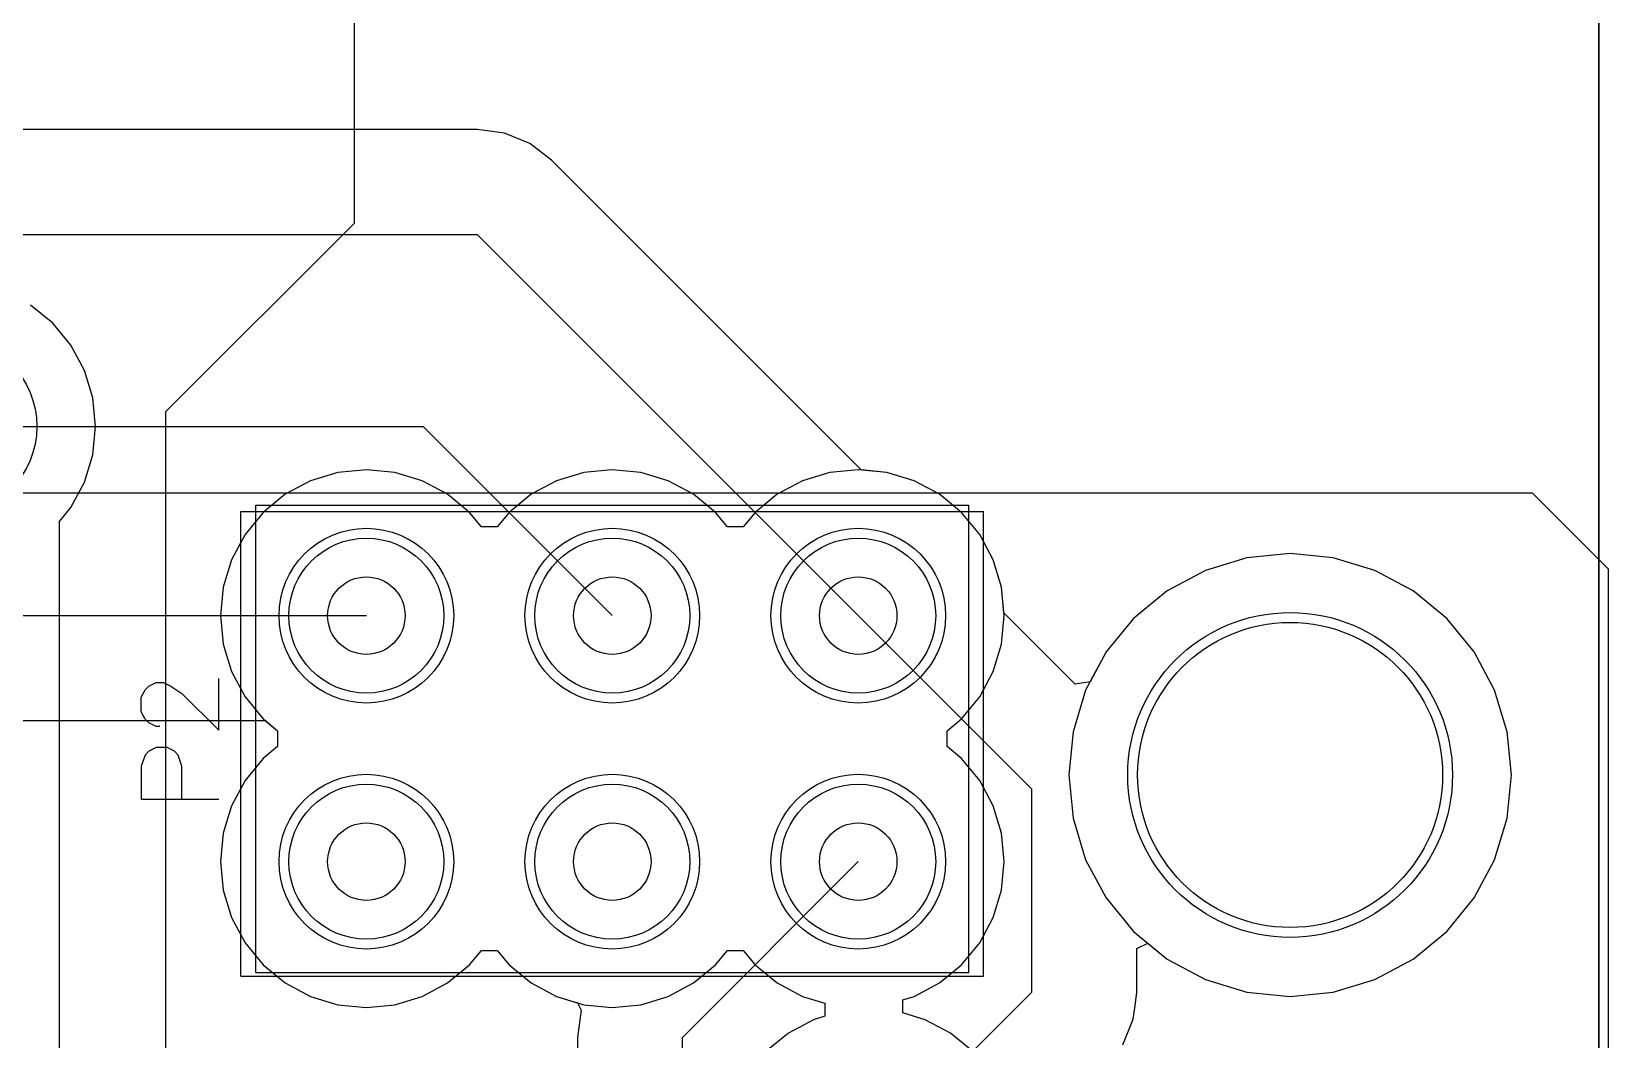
# Model space of a CAD drawing. Header units: millimetres. Extents: x 60.7 to 146.2, y 31.8 to 124.2.
# Drawn here: x 129.68 to 145.96, y 66.26 to 76.67 of the extents above; entities that cross this region are included whole.
import ezdxf

# ---------------------------------------------------------------- set-up
doc = ezdxf.new("R2010")
doc.units = ezdxf.units.MM
for name, color, linetype in [('BottomLayer', 5, 'Continuous'), ('BottomSolder', 6, 'Continuous'), ('Mechanical7', 56, 'Continuous'), ('MultiLayer', 9, 'Continuous'), ('PadHoleLayer', 156, 'Continuous'), ('TopLayer', 1, 'Continuous'), ('TopOverlay', 2, 'Continuous'), ('TopSolder', 216, 'Continuous')]:
    doc.layers.add(name, color=color, linetype=linetype)

msp = doc.modelspace()

# ---------------------------------------------------------------- linework, layer by layer
at = {"layer": 'BottomLayer'}
for p, q in [((145.86, 121.783), (145.86, 66)), ((133.01, 74.692), (133.01, 90.338)), ((131.064, 72.746), (133.01, 74.692)), ((129.895, 73.659), (129.666, 73.846)), ((130.082, 73.431), (129.895, 73.659)), ((130.221, 73.17), (130.082, 73.431)), ((130.307, 72.887), (130.221, 73.17)), ((130.336, 72.593), (130.307, 72.887)), ((131.064, 50.8), (131.064, 72.746)), ((130.307, 72.299), (130.336, 72.593)), ((130.221, 72.016), (130.307, 72.299)), ((133.133, 72.146), (132.839, 72.117)), ((133.427, 72.117), (133.133, 72.146)), ((135.673, 72.146), (135.379, 72.117)), ((135.967, 72.117), (135.673, 72.146)), ((138.213, 72.146), (137.919, 72.117)), ((138.507, 72.117), (138.213, 72.146)), ((130.082, 71.756), (130.221, 72.016)), ((132.557, 72.031), (132.296, 71.892)), ((132.839, 72.117), (132.557, 72.031)), ((133.71, 72.031), (133.427, 72.117)), ((133.971, 71.892), (133.71, 72.031)), ((135.097, 72.031), (134.836, 71.892)), ((135.379, 72.117), (135.097, 72.031)), ((136.25, 72.031), (135.967, 72.117)), ((136.511, 71.892), (136.25, 72.031)), ((137.637, 72.031), (137.376, 71.892)), ((137.919, 72.117), (137.637, 72.031)), ((138.79, 72.031), (138.507, 72.117)), ((139.051, 71.892), (138.79, 72.031)), ((132.296, 71.892), (132.068, 71.705)), ((134.199, 71.705), (133.971, 71.892)), ((134.836, 71.892), (134.608, 71.705)), ((136.739, 71.705), (136.511, 71.892)), ((137.376, 71.892), (137.148, 71.705)), ((139.279, 71.705), (139.051, 71.892)), ((129.964, 71.612), (130.082, 71.756)), ((132.068, 71.705), (131.88, 71.476)), ((134.322, 71.555), (134.199, 71.705)), ((134.608, 71.705), (134.485, 71.555)), ((136.862, 71.555), (136.739, 71.705)), ((137.148, 71.705), (137.025, 71.555)), ((139.467, 71.476), (139.279, 71.705)), ((129.964, 53.824), (129.964, 71.612)), ((134.485, 71.555), (134.322, 71.555)), ((137.025, 71.555), (136.862, 71.555)), ((131.88, 71.476), (131.741, 71.216)), ((139.606, 71.216), (139.467, 71.476)), ((131.741, 71.216), (131.655, 70.933)), ((139.692, 70.933), (139.606, 71.216)), ((142.227, 71.236), (141.798, 71.106)), ((142.673, 71.28), (142.227, 71.236)), ((143.119, 71.236), (142.673, 71.28)), ((143.548, 71.106), (143.119, 71.236)), ((141.798, 71.106), (141.403, 70.895)), ((143.943, 70.895), (143.548, 71.106)), ((131.655, 70.933), (131.626, 70.639)), ((139.721, 70.639), (139.692, 70.933)), ((141.403, 70.895), (141.057, 70.61)), ((144.29, 70.61), (143.943, 70.895)), ((131.626, 70.639), (131.655, 70.345)), ((139.692, 70.345), (139.721, 70.639)), ((141.057, 70.61), (140.773, 70.264)), ((144.574, 70.264), (144.29, 70.61)), ((131.655, 70.345), (131.741, 70.062)), ((139.606, 70.062), (139.692, 70.345)), ((140.773, 70.264), (140.561, 69.869)), ((144.785, 69.869), (144.574, 70.264)), ((131.741, 70.062), (131.88, 69.801)), ((139.467, 69.801), (139.606, 70.062)), ((140.561, 69.869), (140.431, 69.44)), ((144.915, 69.44), (144.785, 69.869)), ((131.88, 69.801), (132.068, 69.573)), ((139.279, 69.573), (139.467, 69.801)), ((132.068, 69.573), (132.217, 69.451)), ((139.13, 69.451), (139.279, 69.573)), ((132.217, 69.451), (132.217, 69.287)), ((139.13, 69.287), (139.13, 69.451)), ((140.431, 69.44), (140.387, 68.994)), ((144.959, 68.994), (144.915, 69.44)), ((132.217, 69.287), (132.068, 69.165)), ((139.279, 69.165), (139.13, 69.287)), ((132.068, 69.165), (131.88, 68.936)), ((139.467, 68.936), (139.279, 69.165)), ((131.88, 68.936), (131.741, 68.676)), ((139.606, 68.676), (139.467, 68.936)), ((140.387, 68.994), (140.431, 68.548)), ((144.915, 68.548), (144.959, 68.994)), ((131.741, 68.676), (131.655, 68.393)), ((139.692, 68.393), (139.606, 68.676)), ((140.431, 68.548), (140.561, 68.119)), ((144.785, 68.119), (144.915, 68.548)), ((131.655, 68.393), (131.626, 68.099)), ((139.721, 68.099), (139.692, 68.393)), ((131.626, 68.099), (131.655, 67.805)), ((139.692, 67.805), (139.721, 68.099)), ((140.561, 68.119), (140.773, 67.724)), ((144.574, 67.724), (144.785, 68.119)), ((131.655, 67.805), (131.741, 67.522)), ((139.606, 67.522), (139.692, 67.805)), ((140.773, 67.724), (141.057, 67.377)), ((144.29, 67.377), (144.574, 67.724)), ((131.741, 67.522), (131.88, 67.261)), ((139.467, 67.261), (139.606, 67.522)), ((131.88, 67.261), (132.068, 67.033)), ((139.279, 67.033), (139.467, 67.261)), ((141.057, 67.377), (141.403, 67.093)), ((143.943, 67.093), (144.29, 67.377)), ((134.199, 67.033), (134.322, 67.182)), ((134.322, 67.182), (134.485, 67.182)), ((134.485, 67.182), (134.608, 67.033)), ((136.739, 67.033), (136.862, 67.182)), ((136.862, 67.182), (137.025, 67.182)), ((137.025, 67.182), (137.148, 67.033)), ((132.068, 67.033), (132.296, 66.846)), ((133.971, 66.846), (134.199, 67.033)), ((134.608, 67.033), (134.836, 66.846)), ((136.511, 66.846), (136.739, 67.033)), ((137.148, 67.033), (137.376, 66.846)), ((139.051, 66.846), (139.279, 67.033)), ((141.403, 67.093), (141.798, 66.882)), ((143.548, 66.882), (143.943, 67.093)), ((132.296, 66.846), (132.557, 66.706)), ((133.71, 66.706), (133.971, 66.846)), ((134.836, 66.846), (135.097, 66.706)), ((136.25, 66.706), (136.511, 66.846)), ((137.376, 66.846), (137.637, 66.706)), ((138.79, 66.706), (139.051, 66.846)), ((141.798, 66.882), (142.227, 66.752)), ((143.119, 66.752), (143.548, 66.882)), ((132.557, 66.706), (132.839, 66.62)), ((132.839, 66.62), (133.133, 66.592)), ((133.133, 66.592), (133.427, 66.62)), ((133.427, 66.62), (133.71, 66.706)), ((135.097, 66.706), (135.379, 66.62)), ((135.379, 66.62), (135.673, 66.592)), ((135.673, 66.592), (135.967, 66.62)), ((135.967, 66.62), (136.25, 66.706)), ((137.637, 66.706), (137.869, 66.636)), ((137.869, 66.636), (137.869, 66.503)), ((138.673, 66.671), (138.79, 66.706)), ((138.673, 66.538), (138.673, 66.671)), ((142.227, 66.752), (142.673, 66.708)), ((142.673, 66.708), (143.119, 66.752)), ((137.752, 66.467), (137.491, 66.328)), ((137.869, 66.503), (137.752, 66.467)), ((138.905, 66.467), (138.673, 66.538)), ((139.166, 66.328), (138.905, 66.467)), ((137.491, 66.328), (137.263, 66.141)), ((139.394, 66.141), (139.166, 66.328))]:
    msp.add_line(p, q, dxfattribs=at)
for centre, radius in [((133.133, 70.639), 0.8), ((135.673, 70.639), 0.8), ((138.213, 70.639), 0.8), ((142.673, 68.994), 1.575), ((133.133, 68.099), 0.8), ((135.673, 68.099), 0.8), ((138.213, 68.099), 0.8)]:
    msp.add_circle(centre, radius, dxfattribs=at)
at = {"layer": 'BottomSolder'}
for centre, radius in [((128.829, 72.593), 0.902), ((133.133, 70.639), 0.902), ((135.673, 70.639), 0.902), ((138.213, 70.639), 0.902), ((142.673, 68.994), 1.677), ((133.133, 68.099), 0.902), ((135.673, 68.099), 0.902), ((138.213, 68.099), 0.902)]:
    msp.add_circle(centre, radius, dxfattribs=at)
at = {"layer": 'Mechanical7'}
for p, q in [((145.86, 66), (145.86, 121.783)), ((131.838, 66.915), (131.838, 71.715)), ((131.838, 71.715), (139.508, 71.715)), ((139.508, 66.915), (139.508, 71.715)), ((131.838, 66.915), (139.508, 66.915))]:
    msp.add_line(p, q, dxfattribs=at)
at = {"layer": 'MultiLayer'}
for centre, radius in [((133.133, 70.639), 0.8), ((135.673, 70.639), 0.8), ((138.213, 70.639), 0.8), ((142.673, 68.994), 1.575), ((133.133, 68.099), 0.8), ((135.673, 68.099), 0.8), ((138.213, 68.099), 0.8)]:
    msp.add_circle(centre, radius, dxfattribs=at)
at = {"layer": 'PadHoleLayer'}
for centre, radius in [((133.133, 70.639), 0.4), ((135.673, 70.639), 0.4), ((138.213, 70.639), 0.4), ((142.673, 68.994), 1.575), ((133.133, 68.099), 0.4), ((135.673, 68.099), 0.4), ((138.213, 68.099), 0.4)]:
    msp.add_circle(centre, radius, dxfattribs=at)
at = {"layer": 'TopLayer'}
for p, q in [((145.86, 121.783), (145.86, 66)), ((134.278, 75.659), (122.608, 75.659)), ((134.558, 75.622), (134.278, 75.659)), ((134.82, 75.513), (134.558, 75.622)), ((135.044, 75.341), (134.82, 75.513)), ((138.242, 72.143), (135.044, 75.341)), ((121.564, 74.574), (134.278, 74.574)), ((134.278, 74.574), (138.213, 70.639)), ((128.829, 72.593), (133.719, 72.593)), ((133.719, 72.593), (135.673, 70.639)), ((138.507, 72.117), (138.242, 72.143)), ((138.79, 72.031), (138.507, 72.117)), ((139.051, 71.892), (138.79, 72.031)), ((139.279, 71.705), (139.051, 71.892)), ((139.467, 71.476), (139.279, 71.705)), ((139.606, 71.216), (139.467, 71.476)), ((139.692, 70.933), (139.606, 71.216)), ((142.227, 71.236), (141.798, 71.106)), ((142.673, 71.28), (142.227, 71.236)), ((143.119, 71.236), (142.673, 71.28)), ((143.548, 71.106), (143.119, 71.236)), ((141.798, 71.106), (141.403, 70.895)), ((143.943, 70.895), (143.548, 71.106)), ((139.718, 70.668), (139.692, 70.933)), ((141.403, 70.895), (141.057, 70.61)), ((144.29, 70.61), (143.943, 70.895)), ((121.588, 70.639), (133.133, 70.639)), ((138.213, 70.639), (140.005, 68.847)), ((140.452, 69.933), (139.718, 70.668)), ((141.057, 70.61), (140.773, 70.264)), ((144.574, 70.264), (144.29, 70.61)), ((140.773, 70.264), (140.608, 69.957)), ((144.785, 69.869), (144.574, 70.264)), ((140.608, 69.957), (140.452, 69.933)), ((144.915, 69.44), (144.785, 69.869)), ((122.632, 69.555), (132.09, 69.555)), ((132.09, 69.555), (132.217, 69.451)), ((132.217, 69.451), (132.217, 69.287)), ((144.959, 68.994), (144.915, 69.44)), ((132.217, 69.287), (132.068, 69.165)), ((132.068, 69.165), (131.88, 68.936)), ((131.88, 68.936), (131.741, 68.676)), ((144.915, 68.548), (144.959, 68.994)), ((140.005, 66.751), (140.005, 68.847)), ((131.741, 68.676), (131.655, 68.393)), ((144.785, 68.119), (144.915, 68.548)), ((131.655, 68.393), (131.626, 68.099)), ((131.626, 68.099), (131.655, 67.805)), ((136.398, 66.283), (138.213, 68.099)), ((144.574, 67.724), (144.785, 68.119)), ((131.655, 67.805), (131.741, 67.522)), ((144.29, 67.377), (144.574, 67.724)), ((131.741, 67.522), (131.88, 67.261)), ((131.88, 67.261), (132.068, 67.033)), ((141.089, 67.202), (141.204, 67.257)), ((141.204, 67.257), (141.403, 67.093)), ((143.943, 67.093), (144.29, 67.377)), ((134.199, 67.033), (134.322, 67.182)), ((134.322, 67.182), (134.485, 67.182)), ((134.485, 67.182), (134.608, 67.033)), ((141.089, 66.751), (141.089, 67.202)), ((132.068, 67.033), (132.296, 66.846)), ((133.971, 66.846), (134.199, 67.033)), ((134.608, 67.033), (134.836, 66.846)), ((141.403, 67.093), (141.798, 66.882)), ((143.548, 66.882), (143.943, 67.093)), ((132.296, 66.846), (132.557, 66.706)), ((133.71, 66.706), (133.971, 66.846)), ((134.836, 66.846), (135.097, 66.706)), ((141.798, 66.882), (142.227, 66.752)), ((143.119, 66.752), (143.548, 66.882)), ((132.557, 66.706), (132.839, 66.62)), ((132.839, 66.62), (133.133, 66.592)), ((133.133, 66.592), (133.427, 66.62)), ((133.427, 66.62), (133.71, 66.706)), ((135.097, 66.706), (135.315, 66.64)), ((135.315, 66.64), (135.351, 66.564)), ((138.328, 65.075), (140.005, 66.751)), ((141.052, 66.471), (141.071, 66.611)), ((141.071, 66.611), (141.089, 66.751)), ((142.227, 66.752), (142.673, 66.708)), ((142.673, 66.708), (143.119, 66.752)), ((135.351, 66.564), (135.314, 66.283)), ((140.944, 66.209), (141.052, 66.471)), ((135.314, 66.283), (135.314, 60.858)), ((136.398, 60.858), (136.398, 66.283))]:
    msp.add_line(p, q, dxfattribs=at)
for centre, radius in [((133.133, 70.639), 0.8), ((135.673, 70.639), 0.8), ((138.213, 70.639), 0.8), ((142.673, 68.994), 1.575), ((133.133, 68.099), 0.8), ((135.673, 68.099), 0.8), ((138.213, 68.099), 0.8)]:
    msp.add_circle(centre, radius, dxfattribs=at)
at = {"layer": 'TopOverlay'}
for p, q in [((126.173, 71.906), (145.173, 71.906)), ((145.173, 71.906), (145.96, 71.119)), ((131.99, 66.953), (131.99, 71.779)), ((131.99, 71.779), (139.356, 71.779)), ((139.356, 66.953), (139.356, 71.779)), ((145.96, 52.119), (145.96, 71.119)), ((130.809, 69.798), (130.848, 69.874)), ((130.848, 69.874), (130.886, 69.912)), ((130.886, 69.912), (130.962, 69.95)), ((130.962, 69.95), (131.038, 69.95)), ((131.038, 69.95), (131.114, 69.912)), ((131.114, 69.912), (131.228, 69.836)), ((131.609, 69.455), (131.609, 69.989)), ((130.809, 69.646), (130.809, 69.798)), ((131.228, 69.836), (131.609, 69.455)), ((130.848, 69.57), (130.809, 69.646)), ((130.886, 69.531), (130.848, 69.57)), ((130.962, 69.493), (130.886, 69.531)), ((131, 69.493), (130.962, 69.493)), ((130.886, 69.238), (130.848, 69.2)), ((130.962, 69.276), (130.886, 69.238)), ((131.076, 69.276), (130.962, 69.276)), ((131.152, 69.238), (131.076, 69.276)), ((131.19, 69.2), (131.152, 69.238)), ((130.848, 69.2), (130.809, 69.086)), ((130.809, 69.086), (130.809, 68.743)), ((131.228, 69.086), (131.19, 69.2)), ((131.228, 68.743), (131.228, 69.086)), ((130.809, 68.743), (131.609, 68.743)), ((131.99, 66.953), (139.356, 66.953))]:
    msp.add_line(p, q, dxfattribs=at)
at = {"layer": 'TopSolder'}
for centre, radius in [((128.829, 72.593), 0.902), ((133.133, 70.639), 0.902), ((135.673, 70.639), 0.902), ((138.213, 70.639), 0.902), ((142.673, 68.994), 1.677), ((133.133, 68.099), 0.902), ((135.673, 68.099), 0.902), ((138.213, 68.099), 0.902)]:
    msp.add_circle(centre, radius, dxfattribs=at)

doc.saveas('drawing.dxf')
